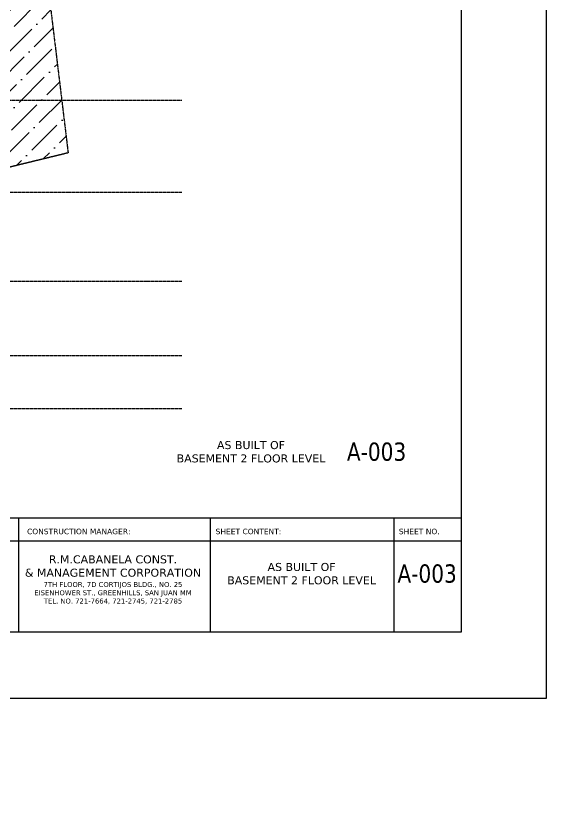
# Model space of a CAD drawing. Header units: inches. Extents: x -189245 to 740841, y -215444 to 469401.
# Drawn here: x 127699 to 150901, y 104783 to 139024 of the extents above; entities that cross this region are included whole.
import ezdxf

# ---------------------------------------------------------------- set-up
doc = ezdxf.new("R2010")
doc.units = ezdxf.units.IN
doc.header["$LTSCALE"] = 10
doc.header["$MEASUREMENT"] = 0
doc.linetypes.add('GRID NORMAL$0$GRID BASEMENT$0$GRID GROUND$0$GRID$0$$0$PHANTOM', pattern=[2.5, 1.25, -0.25, 0.25, -0.25, 0.25, -0.25])
for name, color, linetype in [('3', 252, 'Continuous'), ('A-GRID', 8, 'Continuous'), ('A-HATCH-CMU', 8, 'Continuous'), ('P-FIXT-MISC', 251, 'Continuous')]:
    doc.layers.add(name, color=color, linetype=linetype)
doc.layers.add('Defpoints @ 1', color=7, linetype='Continuous', plot=False)
doc.styles.add('GRID NORMAL$0$GRID BASEMENT$0$GRID GROUND$0$GRID$0$Standard', font='ARIAL.TTF')
doc.styles.add('loudet_font200', font='romans.shx')

msp = doc.modelspace()

# ---------------------------------------------------------------- hatches: boundary and pattern name
at = {"layer": 'A-HATCH-CMU'}
h = msp.add_hatch(dxfattribs=at)
h.set_pattern_fill('ANSI36', color=256, scale=5000, style=0)
h.set_pattern_definition([(45, (78017.65, 121641.35), (331.4563, 1215.34), [1562.5, -312.5, 0, -312.5])])
h.paths.add_polyline_path([(125492.36797, 162916.88895), (129118.65489, 161880.90481), (128654.67207, 153203.3003), (129017.37654, 141092.11956), (129992.59111, 133020.82124), (125492.36797, 131924.4639), (125492.36797, 143439.17353), (125492.50999, 150653.88301)])

# ---------------------------------------------------------------- linework, layer by layer
at = {"layer": '3', "color": 3, "linetype": 'GRID NORMAL$0$GRID BASEMENT$0$GRID GROUND$0$GRID$0$$0$PHANTOM', "flags": 128}
msp.add_lwpolyline([(129099.70051, 161873.70839), (128635.71769, 153196.10388), (129017.37653, 141092.11956), (129992.59111, 133020.82124), (75328.80638, 119672.28056), (74071.67228, 126517.80566), (73116.59928, 133815.57488), (72536.23342, 141152.6571), (72332.65028, 148489.83325), (72508.83494, 155817.71555), (73063.42076, 163146.76286), (73991.07251, 170427.90716), (75224.85356, 177277.67973), (129118.65489, 161880.9048)], dxfattribs=at)
at = {"layer": '3', "linetype": 'GRID NORMAL$0$GRID BASEMENT$0$GRID GROUND$0$GRID$0$$0$PHANTOM', "flags": 128}
msp.add_lwpolyline([(129099.70051, 161873.70839), (128635.71769, 153196.10388), (129017.37653, 141092.11956), (129992.59111, 133020.82124), (75328.80638, 119672.28056), (74071.67228, 126517.80566), (73116.59928, 133815.57488), (72536.23342, 141152.6571), (72332.65028, 148489.83325), (72508.83494, 155817.71555), (73063.42076, 163146.76286), (73991.07251, 170427.90716), (75224.85356, 177277.67973), (129118.65489, 161880.9048)], dxfattribs=at)
at = {"layer": 'A-GRID', "linetype": 'GRID NORMAL$0$GRID BASEMENT$0$GRID GROUND$0$GRID$0$$0$PHANTOM'}
msp.add_line((134963.03974, 135313.55423), (67947.5999, 135303.88317), dxfattribs=at)
for points in [[(67947.63143, 131303.52018), (134963.03974, 131305.93244)], [(67947.5999, 127403.88317), (134963.03974, 127403.88317)], [(67947.5999, 124153.88317), (134963.07071, 124153.88317)], [(67947.5999, 121841.34986), (134963.07071, 121841.34986)]]:
    msp.add_lwpolyline(points, dxfattribs=at)
at = {"layer": 'Defpoints', "color": 5}
msp.add_line((51994.40806, 117061.63702), (147194.40806, 117061.63702), dxfattribs=at)
at = {"layer": 'Defpoints'}
for p, q in [((127838.52935, 112061.63702), (127838.52935, 117061.63702)), ((136219.10207, 112061.63702), (136219.10207, 117061.63702)), ((144243.8708, 112061.63702), (144243.8708, 117061.63702)), ((51994.40806, 116053.10479), (147194.40806, 116053.10479))]:
    msp.add_line(p, q, dxfattribs=at)
at = {"layer": 'Defpoints', "color": 2}
msp.add_lwpolyline([(45901.40806, 109161.63702), (150901.40806, 109161.63702), (150901.40806, 183411.63702), (45901.40806, 183411.63702)], close=True, dxfattribs=at)
at = {"layer": 'Defpoints', "color": 5}
msp.add_lwpolyline([(51994.40806, 112061.63702), (147194.40806, 112061.63702), (147194.40806, 180511.63702), (51994.40806, 180511.63702)], close=True, dxfattribs=at)

# ---------------------------------------------------------------- texts
at = {"layer": 'Defpoints', "linetype": 'Continuous', "char_height": 239.5008, "width": 6754.4897056, "attachment_point": 1, "style": 'loudet_font200'}
for s, insert in [('{\\fVerdana|b0|i0|c0|p34;CONSTRUCTION MANAGER:}', (128195.55999, 116578.75619)), ('{\\fVerdana|b0|i0|c0|p34;SHEET CONTENT:}', (136440.31889, 116578.75619)), ('{\\fVerdana|b0|i0|c0|p34;SHEET NO.}', (144453.20589, 116578.75619))]:
    msp.add_mtext(s, dxfattribs=dict(at, insert=insert))
at = {"layer": 'Defpoints @ 1', "linetype": 'Continuous', "attachment_point": 5, "style": 'loudet_font200'}
for s, insert, char_height in [('{\\fVerdana|b0|i0|c0|p34;AS BUILT OF\\PBASEMENT 2 FLOOR LEVEL}', (137988.02371, 119942.92965), 350), ('{\\fVerdana|b0|i0|c0|p34;\\W0.8;A-003}', (143477.49778, 119942.92965), 800), ('{\\fVerdana|b0|i0|c0|p34;R.M.CABANELA CONST. \\P& MANAGEMENT CORPORATION\\P\\H0.62x;7TH FLOOR, 7D CORTIJOS BLDG., NO. 25\\PEISENHOWER ST., GREENHILLS, SAN JUAN MM\\PTEL. NO. 721-7664, 721-2745, 721-2785 }', (131954.66687, 114342.01549), 350), ('{\\fVerdana|b0|i0|c0|p34;AS BUILT OF\\PBASEMENT 2 FLOOR LEVEL}', (140199.42577, 114610.30474), 350), ('{\\fVerdana|b0|i0|c0|p34;\\W0.8;A-003}', (145688.89985, 114610.30474), 800)]:
    msp.add_mtext(s, dxfattribs=dict(at, insert=insert, char_height=char_height))
at = {"layer": 'P-FIXT-MISC', "insert": (140431.92228, 104782.73586), "char_height": 0.18, "width": 8.8434209, "attachment_point": 1, "style": 'GRID NORMAL$0$GRID BASEMENT$0$GRID GROUND$0$GRID$0$Standard'}
msp.add_mtext('C:\\\\Documents and Settings\\\\eog_fragile\\\\Desktop\\\\UPDATED AS OF MARCH', dxfattribs=at)

doc.saveas('drawing.dxf')
